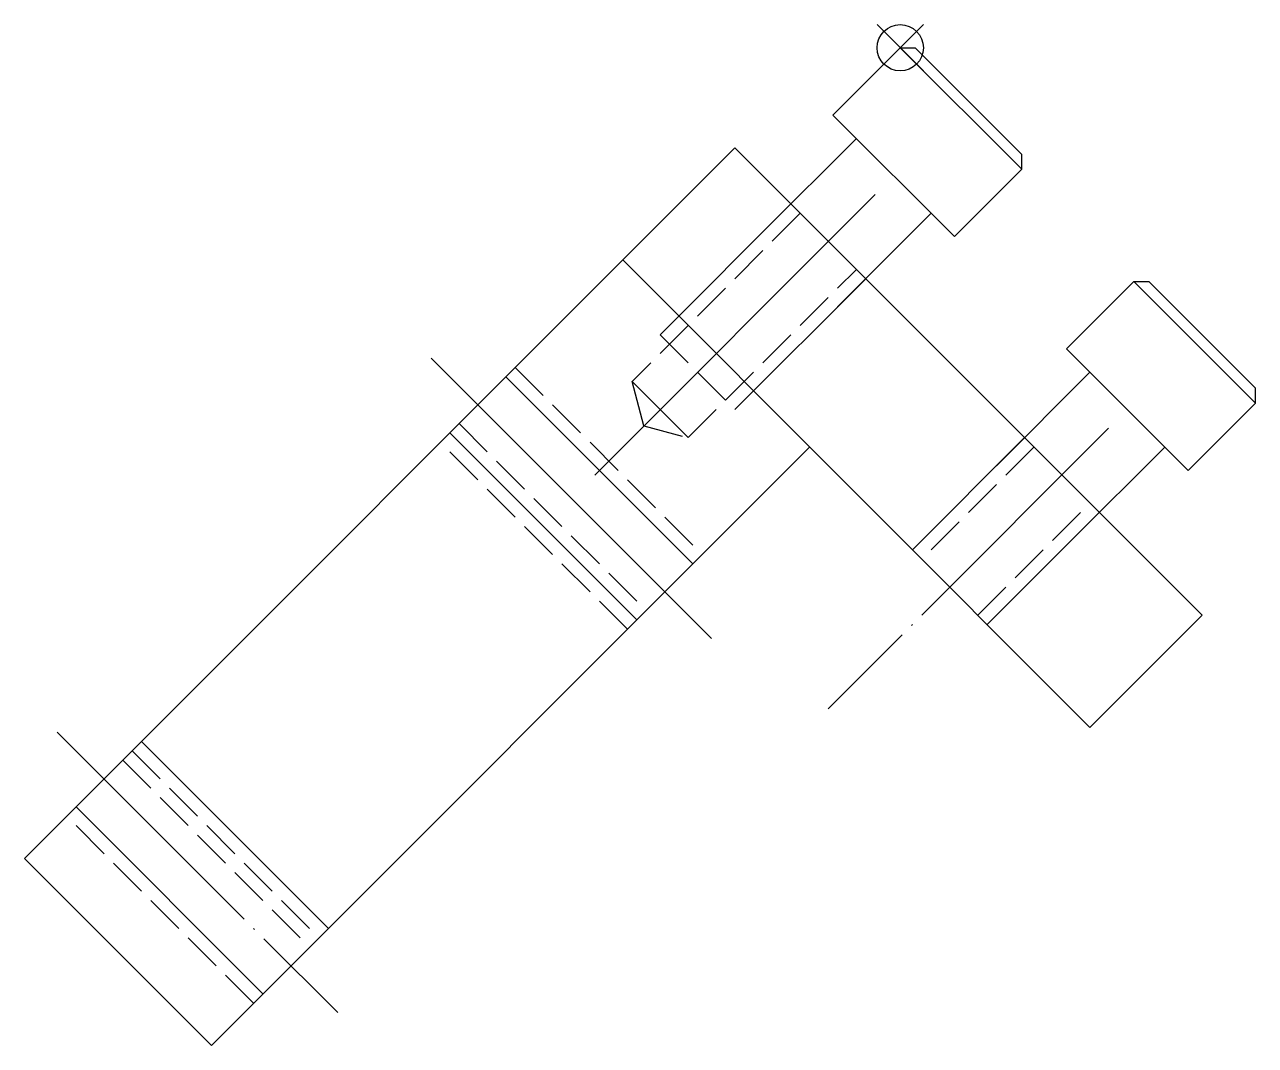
# Model space of a CAD drawing. Extents: x 249 to 342.1, y 691 to 768.2.
import ezdxf

# ---------------------------------------------------------------- set-up
doc = ezdxf.new("R2010")
doc.units = 0
doc.header["$MEASUREMENT"] = 0
doc.linetypes.add('CENTER', pattern=[22, 20, -1, 0, -1])
doc.linetypes.add('DASHED', pattern=[4, 3, -1])
doc.layers.get('0').update_dxf_attribs({"linetype": 'CONTINUOUS'})
doc.layers.add('$PARTREF_BOM', color=7, linetype='CONTINUOUS')
doc.styles.get("Standard").update_dxf_attribs({"font": 'txt.shx', "bigfont": 'chineset.shx'})

# ---------------------------------------------------------------- blocks, each defined once
blk = doc.blocks.new('PARTREF')
at = {"layer": '$PARTREF_BOM', "color": 2}
for p, q in [((-1.75, -1.75), (1.75, 1.75)), ((-1.75, 1.75), (1.75, -1.75))]:
    blk.add_line(p, q, dxfattribs=at)
blk.add_circle((0, 0), 1.75, dxfattribs=at)
at = {"layer": '$PARTREF_BOM', "color": 2, "flags": 1}
for tag, p in [('TAG5', (-16.086, -4.95)), ('TAG10', (-5.651, -4.998)), ('TAG15', (5.594, -4.742)), ('TAG4', (-16.086, -8.95)), ('TAG9', (-5.651, -8.998)), ('TAG14', (5.594, -8.742)), ('TAG13', (5.594, -12.742)), ('TAG3', (-16.086, -12.95)), ('TAG8', (-5.651, -12.998)), ('TAG2', (-16.086, -16.95)), ('TAG7', (-5.651, -16.998)), ('TAG12', (5.594, -16.742)), ('TAG1', (-16.086, -20.95)), ('TAG6', (-5.651, -20.998)), ('TAG11', (5.594, -20.742))]:
    blk.add_attdef(tag, p, '', height=2.5, dxfattribs=at)

msp = doc.modelspace()

# ---------------------------------------------------------------- linework, layer by layer
at = {"color": 7, "linetype": 'CONTINUOUS'}
for p, q in [((310.183, 761.365), (315.275, 766.456)), ((315.275, 766.456), (316.406, 766.456)), ((324.467, 757.263), (315.275, 766.456)), ((324.467, 758.395), (316.406, 766.456)), ((319.376, 752.172), (310.183, 761.365)), ((311.951, 759.597), (304.88, 752.526)), ((249.019, 705.15), (302.759, 758.89)), ((302.759, 758.89), (338.114, 723.535)), ((324.467, 757.263), (324.467, 758.395)), ((319.376, 752.172), (324.467, 757.263)), ((313.365, 755.354), (292.152, 734.141)), ((307.001, 754.647), (297.102, 744.748)), ((317.608, 753.94), (310.537, 746.869)), ((294.273, 750.405), (329.629, 715.049)), ((302.759, 739.091), (312.658, 748.99)), ((327.861, 743.687), (332.952, 748.778)), ((332.952, 748.778), (334.084, 748.778)), ((342.145, 739.586), (332.952, 748.778)), ((342.145, 740.717), (334.084, 748.778)), ((337.053, 734.495), (327.861, 743.687)), ((279.778, 742.98), (300.991, 721.767)), ((285.435, 741.566), (299.577, 727.424)), ((329.629, 741.919), (322.558, 734.848)), ((294.981, 741.212), (299.223, 736.97)), ((295.877, 737.866), (294.981, 741.212)), ((342.145, 739.586), (342.145, 740.717)), ((337.053, 734.495), (342.145, 739.586)), ((295.334, 723.181), (281.192, 737.323)), ((324.679, 736.97), (316.194, 728.484)), ((263.161, 691.008), (308.416, 736.262)), ((335.286, 736.262), (328.215, 729.191)), ((321.851, 722.827), (330.336, 731.313)), ((329.629, 715.049), (338.114, 723.535)), ((257.857, 713.989), (272, 699.846)), ((267.05, 694.897), (252.908, 709.039)), ((249.019, 705.15), (263.161, 691.008))]:
    msp.add_line(p, q, dxfattribs=at)
at = {"color": 3, "linetype": 'DASHED'}
for p, q in [((307.708, 753.94), (294.981, 741.212)), ((299.223, 736.97), (311.951, 749.697)), ((297.102, 744.748), (302.759, 739.091)), ((286.142, 742.273), (300.284, 728.131)), ((281.899, 738.03), (296.041, 723.888)), ((295.877, 737.866), (299.223, 736.97)), ((294.627, 722.474), (280.485, 736.616)), ((325.386, 736.262), (316.901, 727.777)), ((321.144, 723.535), (329.629, 732.02)), ((256.443, 712.574), (270.585, 698.432)), ((257.15, 713.281), (271.292, 699.139)), ((266.343, 694.19), (252.201, 708.332))]:
    msp.add_line(p, q, dxfattribs=at)
at = {"color": 1, "linetype": 'CENTER'}
for p, q in [((331.043, 737.677), (309.83, 716.463)), ((251.493, 714.696), (272.707, 693.482))]:
    msp.add_line(p, q, dxfattribs=at)

# ---------------------------------------------------------------- block references
at = {"color": 7}
msp.add_blockref('PARTREF', (315.275, 766.456), dxfattribs=at)

doc.saveas('drawing.dxf')
